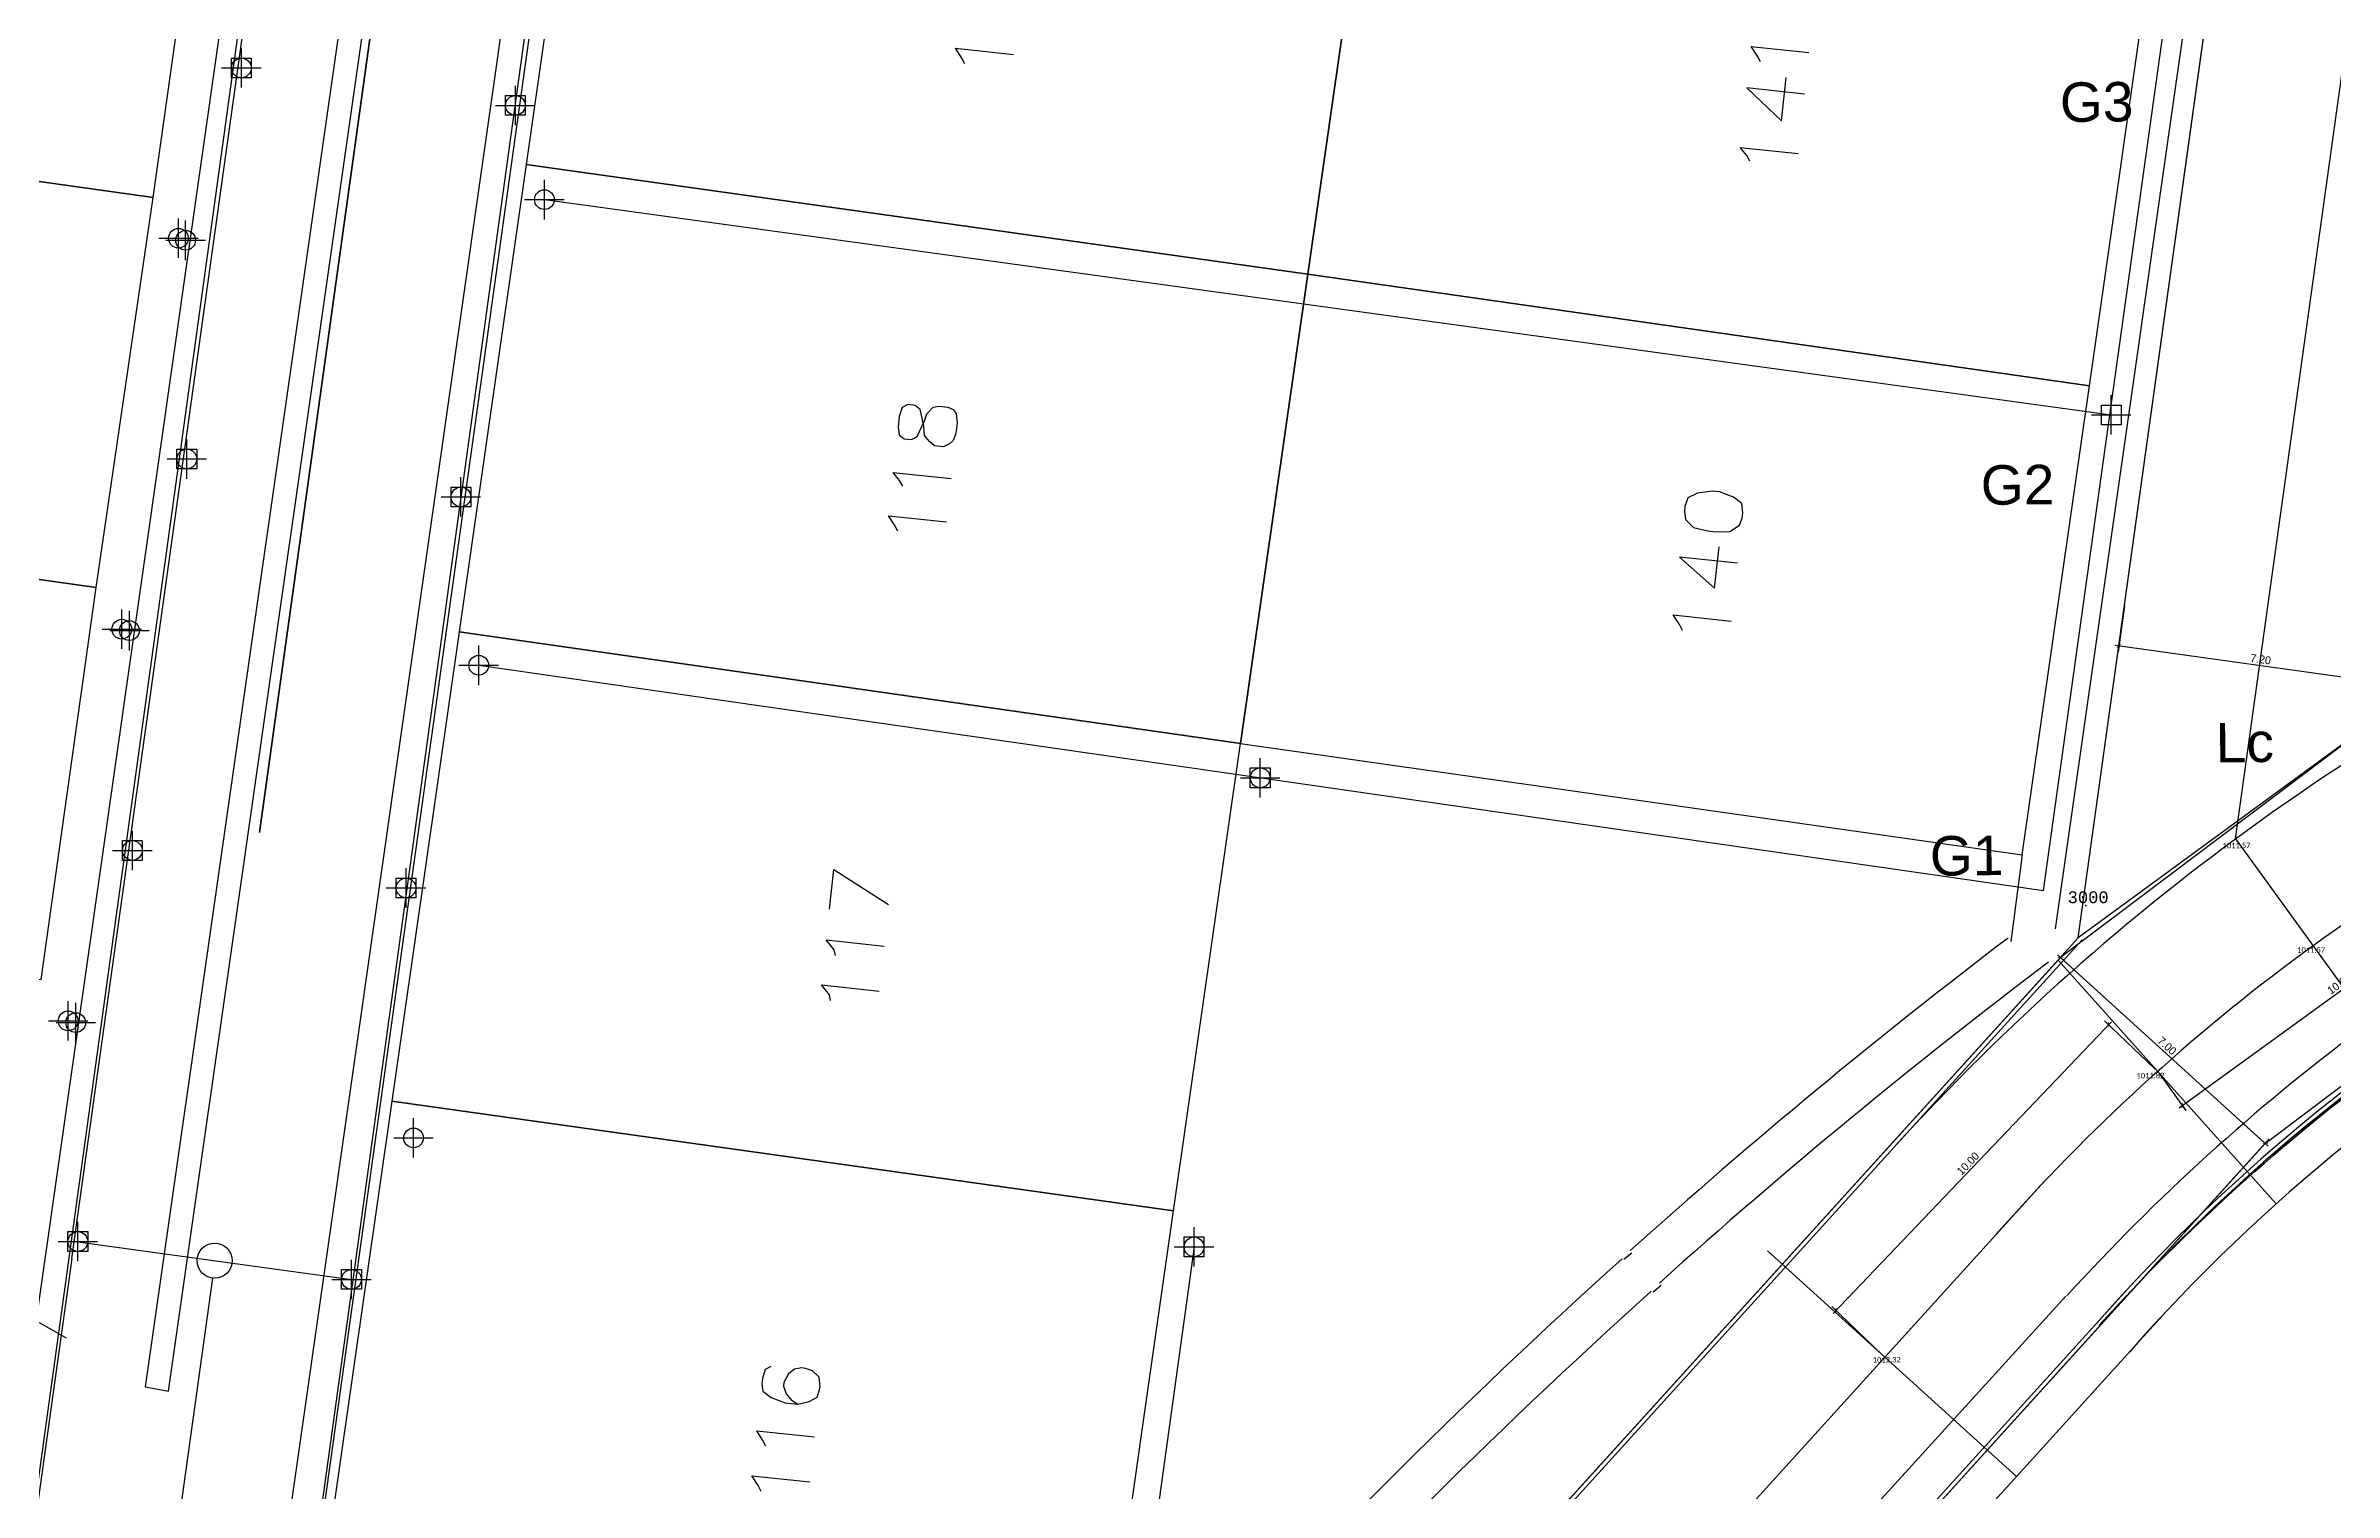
# Model space of a CAD drawing. Header units: metres. Extents: x -977055 to 805873, y -1033982 to 242021.
# Drawn here: x 825.5 to 883.5, y 808.8 to 845.4 of the extents above; entities that cross this region are included whole.
import ezdxf
from ezdxf.enums import TextEntityAlignment as Align

# ---------------------------------------------------------------- set-up
doc = ezdxf.new("R2010")
doc.units = ezdxf.units.M
doc.header["$PDMODE"] = 32
doc.header["$PDSIZE"] = 1.5
doc.linetypes.add('DASHED', pattern=[0.75, 0.5, -0.25])
for name, color, linetype in [('12-CONDICIONES EXISTENTES', 2, 'Continuous'), ('C-ROAD-PROF-TEXT', 11, 'Continuous'), ('C-ROAD-SAMP-TEXT', 11, 'Continuous'), ('linea 1', 1, 'Continuous'), ('LOTE 243', 6, 'Continuous'), ('puntos nov 7', 50, 'Continuous'), ('PUNTOS V', 4, 'Continuous'), ('V-NODE', 1, 'Continuous')]:
    doc.layers.add(name, color=color, linetype=linetype)
doc.layers.add('PDF2_area escolar', color=7, linetype='Continuous', true_color=0x989898)
doc.layers.add('PDF_Geometry', color=7, linetype='Continuous', true_color=0x797979)
doc.layers.get('PDF2_area escolar').off()
doc.styles.add('CITY2', font='stylu.ttf', dxfattribs={"height": 0.2})
doc.styles.add('MONOTXT4', font='monotxt4.shx')
doc.styles.get("Standard").update_dxf_attribs({"font": 'arial.ttf'})
doc.dimstyles.new('COTAS2', dxfattribs={"dimtxt": 0.02, "dimasz": 0.1, "dimexe": 0.15, "dimexo": 0.08, "dimgap": 0.05, "dimtad": 1, "dimzin": 0, "dimdsep": 46, "dimtxsty": 'CITY2', "dimblk": 'ARCHTICK', "dimcen": 1, "dimdle": 0.1, "dimclrd": 1, "dimclre": 1, "dimclrt": 2, "dimadec": 0, "dimazin": 0, "dimtfac": 1, "dimtofl": 0, "dimtmove": 0, "dimatfit": 3, "dimldrblk": 'ARCHTICK', "dimfxl": 0.18, "dimtolj": 1, "dimtzin": 0, "dimarcsym": 0})

# ---------------------------------------------------------------- blocks, each defined once
blk = doc.blocks.new('*U274')
at = {"color": 0, "linetype": 'ByBlock', "lineweight": -2, "transparency": 16777216}
for p, q in [((-1, 0), (1, 0)), ((0, -1), (0, 1))]:
    blk.add_line(p, q, dxfattribs=at)
blk.add_circle((0, 0), 0.5, dxfattribs=at)
blk = doc.blocks.new('*U502', base_point=(829.079, 840.487, 1008.555))
at = {"layer": 'V-NODE', "color": 50, "lineweight": -2, "xscale": 0.5, "yscale": 0.5, "zscale": 0.5}
blk.add_blockref('*U274', (829.079, 840.487, 1008.555), dxfattribs=at)
blk = doc.blocks.new('*U505', base_point=(827.656, 830.605, 1009.433))
at = {"layer": 'V-NODE', "color": 50, "lineweight": -2, "xscale": 0.5, "yscale": 0.5, "zscale": 0.5}
blk.add_blockref('*U274', (827.656, 830.605, 1009.433), dxfattribs=at)
blk = doc.blocks.new('*U508', base_point=(826.297, 820.681, 1010.185))
at = {"layer": 'V-NODE', "color": 50, "lineweight": -2, "xscale": 0.5, "yscale": 0.5, "zscale": 0.5}
blk.add_blockref('*U274', (826.297, 820.681, 1010.185), dxfattribs=at)
blk = doc.blocks.new('*U1099', base_point=(826.105, 820.726, 1010.275))
at = {"layer": 'V-NODE', "color": 50, "lineweight": -2, "xscale": 0.5, "yscale": 0.5, "zscale": 0.5}
blk.add_blockref('*U274', (826.105, 820.726, 1010.275), dxfattribs=at)
blk = doc.blocks.new('*U1102', base_point=(827.463, 830.641, 1009.502))
at = {"layer": 'V-NODE', "color": 50, "lineweight": -2, "xscale": 0.5, "yscale": 0.5, "zscale": 0.5}
blk.add_blockref('*U274', (827.463, 830.641, 1009.502), dxfattribs=at)
blk = doc.blocks.new('*U1105', base_point=(828.897, 840.539, 1008.667))
at = {"layer": 'V-NODE', "color": 50, "lineweight": -2, "xscale": 0.5, "yscale": 0.5, "zscale": 0.5}
blk.add_blockref('*U274', (828.897, 840.539, 1008.667), dxfattribs=at)
blk = doc.blocks.new('*U1135', base_point=(838.164, 841.515, 1008.904))
at = {"layer": 'V-NODE', "color": 50, "lineweight": -2, "xscale": 0.5, "yscale": 0.5, "zscale": 0.5}
blk.add_blockref('*U274', (838.164, 841.515, 1008.904), dxfattribs=at)
blk = doc.blocks.new('*U1138', base_point=(836.501, 829.727, 1010.074))
at = {"layer": 'V-NODE', "color": 50, "lineweight": -2, "xscale": 0.5, "yscale": 0.5, "zscale": 0.5}
blk.add_blockref('*U274', (836.501, 829.727, 1010.074), dxfattribs=at)
blk = doc.blocks.new('*U1141', base_point=(834.851, 817.764, 1011.105))
at = {"layer": 'V-NODE', "color": 50, "lineweight": -2, "xscale": 0.5, "yscale": 0.5, "zscale": 0.5}
blk.add_blockref('*U274', (834.851, 817.764, 1011.105), dxfattribs=at)
blk = doc.blocks.new('*U2295')
at = {"color": 0, "linetype": 'ByBlock', "lineweight": -2, "transparency": 16777216}
for p, q in [((-1, 0), (1, 0)), ((0, -1), (0, 1))]:
    blk.add_line(p, q, dxfattribs=at)
blk.add_circle((0, 0), 0.5, dxfattribs=at)
blk = doc.blocks.new('*U2328', base_point=(826.35, 815.14, 1010.083))
at = {"layer": 'V-NODE', "color": 1, "lineweight": -2, "xscale": 0.5, "yscale": 0.5, "zscale": 0.5}
blk.add_blockref('*U2295', (826.35, 815.14, 1010.083), dxfattribs=at)
blk = doc.blocks.new('*U2331', base_point=(833.28, 814.18, 1010.083))
at = {"layer": 'V-NODE', "color": 1, "lineweight": -2, "xscale": 0.5, "yscale": 0.5, "zscale": 0.5}
blk.add_blockref('*U2295', (833.28, 814.18, 1010.083), dxfattribs=at)
blk = doc.blocks.new('*U2334', base_point=(827.73, 825.04, 1009.296))
at = {"layer": 'V-NODE', "color": 1, "lineweight": -2, "xscale": 0.5, "yscale": 0.5, "zscale": 0.5}
blk.add_blockref('*U2295', (827.73, 825.04, 1009.296), dxfattribs=at)
blk = doc.blocks.new('*U2337', base_point=(834.66, 824.09, 1009.296))
at = {"layer": 'V-NODE', "color": 1, "lineweight": -2, "xscale": 0.5, "yscale": 0.5, "zscale": 0.5}
blk.add_blockref('*U2295', (834.66, 824.09, 1009.296), dxfattribs=at)
blk = doc.blocks.new('*U2340', base_point=(829.11, 834.95, 1008.509))
at = {"layer": 'V-NODE', "color": 1, "lineweight": -2, "xscale": 0.5, "yscale": 0.5, "zscale": 0.5}
blk.add_blockref('*U2295', (829.11, 834.95, 1008.509), dxfattribs=at)
blk = doc.blocks.new('*U2343', base_point=(836.05, 833.99, 1008.509))
at = {"layer": 'V-NODE', "color": 1, "lineweight": -2, "xscale": 0.5, "yscale": 0.5, "zscale": 0.5}
blk.add_blockref('*U2295', (836.05, 833.99, 1008.509), dxfattribs=at)
blk = doc.blocks.new('*U2346', base_point=(830.49, 844.85, 1007.722))
at = {"layer": 'V-NODE', "color": 1, "lineweight": -2, "xscale": 0.5, "yscale": 0.5, "zscale": 0.5}
blk.add_blockref('*U2295', (830.49, 844.85, 1007.722), dxfattribs=at)
blk = doc.blocks.new('*U2349', base_point=(837.43, 843.9, 1007.722))
at = {"layer": 'V-NODE', "color": 1, "lineweight": -2, "xscale": 0.5, "yscale": 0.5, "zscale": 0.5}
blk.add_blockref('*U2295', (837.43, 843.9, 1007.722), dxfattribs=at)
blk = doc.blocks.new('*U2388', base_point=(854.614, 815.005, 1012.991))
at = {"layer": 'V-NODE', "color": 1, "lineweight": -2, "xscale": 0.5, "yscale": 0.5, "zscale": 0.5}
blk.add_blockref('*U2295', (854.614, 815.005, 1012.991), dxfattribs=at)
blk = doc.blocks.new('*U2391', base_point=(856.29, 826.879, 1011.505))
at = {"layer": 'V-NODE', "color": 1, "lineweight": -2, "xscale": 0.5, "yscale": 0.5, "zscale": 0.5}
blk.add_blockref('*U2295', (856.29, 826.879, 1011.505), dxfattribs=at)
blk = doc.blocks.new('*U2497')
at = {"color": 0, "linetype": 'ByBlock', "lineweight": -2, "transparency": 16777216}
for p, q in [((-1, 0), (1, 0)), ((0, -1), (0, 1))]:
    blk.add_line(p, q, dxfattribs=at)
blk.add_lwpolyline([(-0.5, -0.5), (-0.5, 0.5), (0.5, 0.5), (0.5, -0.5)], close=True, dxfattribs=at)
blk = doc.blocks.new('*U2530', base_point=(826.35, 815.14, 1010.083))
at = {"layer": 'V-NODE', "color": 130, "lineweight": -2, "xscale": 0.5, "yscale": 0.5, "zscale": 0.5}
blk.add_blockref('*U2497', (826.35, 815.14, 1010.083), dxfattribs=at)
blk = doc.blocks.new('*U2533', base_point=(833.28, 814.18, 1010.083))
at = {"layer": 'V-NODE', "color": 130, "lineweight": -2, "xscale": 0.5, "yscale": 0.5, "zscale": 0.5}
blk.add_blockref('*U2497', (833.28, 814.18, 1010.083), dxfattribs=at)
blk = doc.blocks.new('*U2536', base_point=(827.73, 825.04, 1009.296))
at = {"layer": 'V-NODE', "color": 130, "lineweight": -2, "xscale": 0.5, "yscale": 0.5, "zscale": 0.5}
blk.add_blockref('*U2497', (827.73, 825.04, 1009.296), dxfattribs=at)
blk = doc.blocks.new('*U2539', base_point=(834.66, 824.09, 1009.296))
at = {"layer": 'V-NODE', "color": 130, "lineweight": -2, "xscale": 0.5, "yscale": 0.5, "zscale": 0.5}
blk.add_blockref('*U2497', (834.66, 824.09, 1009.296), dxfattribs=at)
blk = doc.blocks.new('*U2542', base_point=(829.11, 834.95, 1008.509))
at = {"layer": 'V-NODE', "color": 130, "lineweight": -2, "xscale": 0.5, "yscale": 0.5, "zscale": 0.5}
blk.add_blockref('*U2497', (829.11, 834.95, 1008.509), dxfattribs=at)
blk = doc.blocks.new('*U2545', base_point=(836.05, 833.99, 1008.509))
at = {"layer": 'V-NODE', "color": 130, "lineweight": -2, "xscale": 0.5, "yscale": 0.5, "zscale": 0.5}
blk.add_blockref('*U2497', (836.05, 833.99, 1008.509), dxfattribs=at)
blk = doc.blocks.new('*U2548', base_point=(830.49, 844.85, 1007.722))
at = {"layer": 'V-NODE', "color": 130, "lineweight": -2, "xscale": 0.5, "yscale": 0.5, "zscale": 0.5}
blk.add_blockref('*U2497', (830.49, 844.85, 1007.722), dxfattribs=at)
blk = doc.blocks.new('*U2551', base_point=(837.43, 843.9, 1007.722))
at = {"layer": 'V-NODE', "color": 130, "lineweight": -2, "xscale": 0.5, "yscale": 0.5, "zscale": 0.5}
blk.add_blockref('*U2497', (837.43, 843.9, 1007.722), dxfattribs=at)
blk = doc.blocks.new('*U2593', base_point=(854.614, 815.005, 1012.991))
at = {"layer": 'V-NODE', "color": 130, "lineweight": -2, "xscale": 0.5, "yscale": 0.5, "zscale": 0.5}
blk.add_blockref('*U2497', (854.614, 815.005, 1012.991), dxfattribs=at)
blk = doc.blocks.new('*U2596', base_point=(856.29, 826.879, 1011.505))
at = {"layer": 'V-NODE', "color": 130, "lineweight": -2, "xscale": 0.5, "yscale": 0.5, "zscale": 0.5}
blk.add_blockref('*U2497', (856.29, 826.879, 1011.505), dxfattribs=at)
blk = doc.blocks.new('*U2629', base_point=(877.841, 836.066, 1011.773))
at = {"layer": 'V-NODE', "color": 130, "lineweight": -2, "xscale": 0.5, "yscale": 0.5, "zscale": 0.5}
blk.add_blockref('*U2497', (877.841, 836.066, 1011.773), dxfattribs=at)
blk = doc.blocks.new('base')
at = {"layer": 'PDF_Geometry', "lineweight": 25, "extrusion": (-0.000787417, 0.063364, 0.99799), "elevation": 0.026}
for points in [[(-314.355, -197.288), (-299.601, -195.681), (-292.744, -194.188), (-282.663, -192.111), (-274.476, -190.361), (-258.037, -185.154), (-248.029, -180.61), (-240.539, -177.71), (-228.643, -174.042), (-222.733, -172.714), (-217.384, -171.04), (-209.935, -169.248), (-202.16, -164.759), (-196.196, -160.284), (-195.073, -159.817), (-178.095, -157.457), (-154.298, -156.614), (-136.667, -154.611), (-124.436, -153.164), (-118.066, -151.474), (-100.79, -146.646), (-80.955, -140.967), (-73.385, -139.328), (-61.694, -135.822), (-40.504, -131.604), (-37.727, -130.872), (-17.661, -129.441), (1.311, -127.461), (21.092, -124.929), (41.006, -122.83), (47.376, -123.458), (63.592, -123.186), (81.402, -124.312), (85.639, -96.072), (88.705, -66.393), (92.811, -40.781), (97.16, -22.386), (100.596, -1.562), (102.483, 8.32), (109.691, 37.361), (117.528, 76.62), (126.217, 115.638), (131.513, 149.592), (134.682, 173.973), (136.916, 195.591), (139.956, 229.678), (141.558, 250.676), (142.614, 271.37), (143.252, 283.21), (147.066, 312.938), (152.58, 355.631), (153.554, 396.042), (150.869, 418.02), (151.777, 438.639), (150.959, 458.028), (151.777, 438.639), (150.869, 418.02), (153.554, 396.042), (152.58, 355.631), (147.066, 312.938), (143.252, 283.21), (142.614, 271.37), (141.558, 250.676), (139.956, 229.678), (136.916, 195.591), (134.682, 173.973), (131.513, 149.592), (126.217, 115.638), (117.528, 76.62), (109.691, 37.361), (102.483, 8.32), (100.596, -1.562), (97.16, -22.386), (92.811, -40.781), (88.705, -66.393), (85.639, -96.072), (81.402, -124.312), (63.592, -123.186), (47.376, -123.458), (41.006, -122.83), (21.092, -124.929), (1.311, -127.461), (-17.661, -129.441), (-37.727, -130.872), (-40.504, -131.604), (-61.694, -135.822), (-73.385, -139.328), (-80.955, -140.967), (-100.79, -146.646), (-118.066, -151.474), (-124.436, -153.164), (-136.667, -154.611), (-154.298, -156.614), (-178.095, -157.457), (-195.073, -159.817), (-196.196, -160.284), (-202.16, -164.759), (-209.935, -169.248), (-217.384, -171.04), (-222.733, -172.714), (-228.643, -174.042), (-240.539, -177.71), (-248.029, -180.61), (-258.037, -185.154), (-274.476, -190.361), (-282.663, -192.111), (-292.744, -194.188), (-299.601, -195.681), (-314.355, -197.288), (-312.178, -178.446), (-309.146, -157.898), (-306.876, -132.899), (-305.823, -118.002), (-298.643, -78.802), (-291.055, -45.077), (-282.252, -15.116), (-275.645, 10.473), (-270.319, 33.898), (-263.825, 63.164), (-258.15, 86.408), (-284.424, 123.888)], [(8.705, 193.58), (-11.713, 61.957), (-10.362, 60.079), (28.101, 54.1), (29.985, 55.496), (58.5, 239.445)], [(91.093, 128.17), (91.733, 128.093), (92.016, 130.053), (91.376, 130.13), (91.093, 128.17), (89.215, 126.819), (50.746, 132.753), (49.396, 134.631), (67.752, 253.123), (69.636, 254.519), (108.099, 248.54), (109.45, 246.662)], [(15.906, 171.496), (15.981, 171.348), (16.136, 171.098), (14.674, 171.274)], [(36.053, 171.295), (36.128, 171.147), (36.283, 170.896), (34.821, 171.072)], [(14.8, 172.325), (16.263, 172.149), (15.391, 172.996), (15.259, 171.899)], [(16.209, 174.01), (16.284, 173.862), (16.445, 173.657), (14.982, 173.834)], [(37.759, 181.987), (37.834, 181.838), (37.994, 181.634), (36.532, 181.81)], [(37.896, 183.129), (37.971, 182.981), (38.126, 182.731), (36.664, 182.907)], [(16.649, 184.205), (18.112, 184.029), (17.234, 184.83), (17.108, 183.779)], [(18.058, 185.89), (18.132, 185.742), (18.288, 185.492), (16.825, 185.668)], [(39.744, 192.691), (39.623, 191.685), (38.248, 192.593)], [(9.529, 191.694), (9.839, 193.883)], [(39.607, 193.867), (39.636, 193.724), (39.837, 193.468), (38.375, 193.644)], [(39.745, 195.009), (39.774, 194.867), (39.975, 194.611), (38.512, 194.787)], [(59.203, 203.33), (65.008, 199.941), (64.794, 198.159)], [(19.745, 201.824), (19.541, 201.663)], [(8.56, 202.894), (65.659, 264.226), (104.99, 258.143), (106.869, 259.493), (108.306, 268.733), (119.228, 377.084), (117.811, 447.545)], [(19.011, 202.655), (18.806, 202.494)], [(41.371, 204.273), (41.519, 204.348), (41.592, 204.571), (41.609, 204.708), (41.585, 204.896), (41.373, 205.061), (41.019, 205.197), (40.699, 205.235), (40.413, 205.177), (40.214, 205.062), (40.146, 204.884), (40.135, 204.793), (40.154, 204.559), (40.32, 204.4), (40.497, 204.332), (40.589, 204.321), (40.777, 204.345), (40.931, 204.465), (41.05, 204.683), (41.061, 204.774), (40.991, 204.968), (40.871, 205.122), (40.699, 205.235)], [(41.522, 206.295), (41.597, 206.147), (41.752, 205.897), (40.29, 206.073)], [(41.66, 207.438), (41.735, 207.29), (41.89, 207.039), (40.427, 207.215)]]:
    blk.add_lwpolyline(points, dxfattribs=at)
for points in [[(57.222, 204.589), (56.633, 204.707), (47.746, 147.489), (48.334, 147.372)], [(56.648, 174.425), (55.133, 164.545), (74.893, 161.515), (76.454, 171.389)], [(27.435, 176.738), (25.592, 164.904), (45.346, 161.829), (47.195, 173.709)], [(7.68, 179.814), (5.837, 167.98), (25.592, 164.904), (27.435, 176.738)], [(58.209, 184.299), (56.648, 174.425), (76.454, 171.389), (77.969, 181.269)], [(29.283, 188.619), (27.435, 176.738), (47.195, 173.709), (49.038, 185.543)], [(9.529, 191.694), (7.68, 179.814), (27.435, 176.738), (29.283, 188.619)], [(37.857, 180.491), (37.833, 180.679), (37.707, 180.787), (37.524, 180.809), (37.376, 180.734), (37.314, 180.603), (37.189, 180.339), (37.121, 180.162), (36.962, 179.996), (36.82, 179.967), (36.591, 179.994), (36.46, 180.056), (36.379, 180.159), (36.361, 180.393), (36.394, 180.667), (36.462, 180.844), (36.564, 180.925), (36.712, 181), (36.941, 180.972), (37.067, 180.864), (37.188, 180.711), (37.206, 180.477), (37.264, 180.191), (37.293, 180.049), (37.419, 179.941), (37.602, 179.919), (37.75, 179.994), (37.824, 180.217)], [(59.729, 194.225), (58.209, 184.299), (77.969, 181.269), (79.483, 191.149)], [(17.974, 182.886), (17.95, 183.075), (17.744, 183.285), (17.384, 183.375), (17.201, 183.397), (16.83, 183.395), (16.579, 183.24), (16.511, 183.063), (16.495, 182.925), (16.513, 182.691), (16.725, 182.527), (17.08, 182.391), (17.262, 182.369), (17.639, 182.417), (17.884, 182.526), (17.957, 182.749)], [(31.127, 200.453), (29.283, 188.619), (49.038, 185.543), (50.887, 197.423)], [(32.975, 212.333), (31.127, 200.453), (50.887, 197.423), (52.73, 209.257)]]:
    blk.add_lwpolyline(points, close=True, dxfattribs=at)
blk.add_lwpolyline([(-43.655, 174.406), (-7.651, 191.121, 0.096726), (8.535, 202.888)], format="xyb", dxfattribs=at)
blk.add_lwpolyline([(-8.116, 192.135, 0.096724), (7.726, 203.64, -0.096724)], format="xyb", close=True, dxfattribs=at)
blk = doc.blocks.new('_ArchTick')
at = {"color": 0, "linetype": 'ByBlock', "const_width": 0.15}
blk.add_lwpolyline([(-0.5, -0.5), (0.5, 0.5)], dxfattribs=at)
blk = doc.blocks.new('*D3894')
at = {"layer": '12-CONDICIONES EXISTENTES', "color": 1, "lineweight": -2, "transparency": 16777216}
blk.add_line((870.802, 813.318), (877.848, 820.698), dxfattribs=at)
at = {"layer": '12-CONDICIONES EXISTENTES', "color": 1, "linetype": 'Continuous', "lineweight": -2, "transparency": 16777216}
for p, q in [((878.956, 819.502), (877.67, 820.729)), ((872.048, 812.267), (870.762, 813.494))]:
    blk.add_line(p, q, dxfattribs=at)
at = {"layer": 'Defpoints', "color": 0, "transparency": 16777216}
for p in [(877.779, 820.625), (879.013, 819.446, 2014.594), (872.105, 812.211, 2014.594)]:
    blk.add_point(p, dxfattribs=at)
at = {"layer": '12-CONDICIONES EXISTENTES', "color": 1, "lineweight": -2, "transparency": 16777216, "xscale": 0.1, "yscale": 0.1, "zscale": 0.1}
for p, rotation in [((877.779, 820.625), 46.32531161426502), ((870.871, 813.39), 226.325311614265)]:
    blk.add_blockref('_ArchTick', p, dxfattribs=dict(at, rotation=rotation))
at = {"layer": '12-CONDICIONES EXISTENTES', "color": 2, "transparency": 16777216, "insert": (874.214, 817.114), "char_height": 0.2, "attachment_point": 5, "rotation": 46.32531, "style": 'CITY2'}
blk.add_mtext('\\A1;10.00', dxfattribs=at)
blk = doc.blocks.new('*D3896')
at = {"layer": '12-CONDICIONES EXISTENTES', "color": 1, "linetype": 'Continuous', "lineweight": -2, "transparency": 16777216}
for p, q in [((887.197, 825.285), (887.865, 824.365)), ((879.06, 819.382), (879.728, 818.461))]:
    blk.add_line(p, q, dxfattribs=at)
at = {"layer": '12-CONDICIONES EXISTENTES', "color": 1, "lineweight": -2, "transparency": 16777216}
blk.add_line((879.559, 818.524), (887.858, 824.545), dxfattribs=at)
at = {"layer": 'Defpoints', "color": 0, "transparency": 16777216}
for p in [(887.15, 825.35, 2014.594), (887.777, 824.487), (879.013, 819.446, 2014.594)]:
    blk.add_point(p, dxfattribs=at)
at = {"layer": '12-CONDICIONES EXISTENTES', "color": 1, "lineweight": -2, "transparency": 16777216, "xscale": 0.1, "yscale": 0.1, "zscale": 0.1}
for p, rotation in [((887.777, 824.487), 35.96286468305826), ((879.64, 818.583), 215.9628646830583)]:
    blk.add_blockref('_ArchTick', p, dxfattribs=dict(at, rotation=rotation))
at = {"layer": '12-CONDICIONES EXISTENTES', "color": 2, "transparency": 16777216, "insert": (883.617, 821.66), "char_height": 0.2, "attachment_point": 5, "rotation": 35.96286, "style": 'CITY2'}
blk.add_mtext('\\A1;10.05', dxfattribs=at)
blk = doc.blocks.new('*D5475')
at = {"color": 1, "linetype": 'Continuous', "lineweight": -2, "transparency": 16777216}
for p, q in [((869.567, 814.622), (876.657, 822.439)), ((874.752, 809.919), (881.842, 817.736))]:
    blk.add_line(p, q, dxfattribs=at)
at = {"color": 1, "lineweight": -2, "transparency": 16777216}
blk.add_line((876.482, 822.395), (881.815, 817.558), dxfattribs=at)
at = {"layer": 'Defpoints', "color": 0, "transparency": 16777216}
for p in [(881.741, 817.625), (869.513, 814.563, 1007.297), (874.698, 809.86, 1007.297)]:
    blk.add_point(p, dxfattribs=at)
at = {"color": 1, "lineweight": -2, "transparency": 16777216, "xscale": 0.1, "yscale": 0.1, "zscale": 0.1}
for p, rotation in [((876.556, 822.328), 137.7922083960274), ((881.741, 817.625), 317.7922083960274)]:
    blk.add_blockref('_ArchTick', p, dxfattribs=dict(at, rotation=rotation))
at = {"color": 2, "transparency": 16777216, "insert": (879.254, 820.093), "char_height": 0.2, "attachment_point": 5, "rotation": 317.79221, "style": 'CITY2'}
blk.add_mtext('\\A1;7.00', dxfattribs=at)
blk = doc.blocks.new('*D5494')
at = {"color": 1, "linetype": 'Continuous', "lineweight": -2, "transparency": 16777216}
for p, q in [((878.177, 831.232), (878.016, 830.071)), ((885.309, 830.239), (885.147, 829.079))]:
    blk.add_line(p, q, dxfattribs=at)
at = {"color": 1, "lineweight": -2, "transparency": 16777216}
blk.add_line((877.937, 830.234), (885.267, 829.214), dxfattribs=at)
at = {"layer": 'Defpoints', "color": 0, "transparency": 16777216}
for p in [(878.188, 831.311, 1010.921), (885.32, 830.319, 1010.921), (885.168, 829.227)]:
    blk.add_point(p, dxfattribs=at)
at = {"color": 1, "lineweight": -2, "transparency": 16777216, "xscale": 0.1, "yscale": 0.1, "zscale": 0.1}
for p, rotation in [((878.037, 830.22), 172.0752466972878), ((885.168, 829.227), 352.0752466972878)]:
    blk.add_blockref('_ArchTick', p, dxfattribs=dict(at, rotation=rotation))
at = {"color": 2, "transparency": 16777216, "insert": (881.624, 829.88), "char_height": 0.2, "attachment_point": 5, "rotation": 352.07525, "style": 'CITY2'}
blk.add_mtext('\\A1;7.20', dxfattribs=at)

msp = doc.modelspace()

# ---------------------------------------------------------------- linework, layer by layer
at = {"color": 1}
for p, q in [((838.38158, 902.09828, 992.41909), (826.18802, 814.71284, 1010.17258)), ((845.51249, 901.10325, 992.41909), (833.31893, 813.71781, 1010.17258)), ((835.92456, 884.48999, 995.99645), (826.18802, 814.71284, 1010.17258)), ((843.02268, 883.26, 996.04418), (833.31893, 813.71781, 1010.17258)), ((834.48165, 874.14937, 998.09728), (826.18802, 814.71284, 1010.17258)), ((827.61501, 827.67323, 2022.29234), (827.61501, 827.67323, 2022.29234))]:
    msp.add_line(p, q, dxfattribs=at)
for points, elevation in [([(826.85026, 767.27004), (874.73821, 1114.15611), (868.36224, 1120.78784), (818.82259, 761.82294), (826.85026, 767.27004)], 2022.29234), ([(917.94306, 1117.48458), (925.48046, 1119.0127), (885.10304, 828.76218), (877.00719, 822.82532), (918.0012, 1117.49637)], 378.46258), ([(826.35, 815.13254), (833.28, 814.18)], 1010.083)]:
    msp.add_lwpolyline(points, dxfattribs=dict(at, elevation=elevation))
at = {"color": 1, "elevation": 2022.29234}
msp.add_lwpolyline([(830.94739, 825.49649), (844.65161, 924.00826), (830.9468, 825.49609)], close=True, dxfattribs=at)
at = {"color": 1}
for points in [[(888.34874, 822.61174), (885.31108, 828.9188), (876.55586, 822.32771), (881.74085, 817.62496), (888.34874, 822.61174)], [(876.55586, 822.32771), (881.74085, 817.62496), (820.91676, 750.56366), (818.0546, 757.82744), (817.04388, 760.39249), (826.67517, 767.33201), (876.55586, 822.32771)]]:
    msp.add_lwpolyline(points, dxfattribs=at)
msp.add_circle((829.815, 814.65627, 1010.083), 0.44521, dxfattribs=at)
at = {"layer": '12-CONDICIONES EXISTENTES', "color": 1}
for points, elevation in [([(838.164, 841.515), (877.841, 836.066)], 1008.904), ([(836.501, 829.727), (876.12576, 824.02427)], 1010.074), ([(880.99061, 825.33033), (885.59253, 818.98023)], 1010.921), ([(876.49326, 822.25869), (882.01648, 816.09503)], 2014.594), ([(869.1354, 814.90511), (875.4387, 809.18806)], 2014.594), ([(826.19364, 814.71153), (819.27089, 765.04345)], 1011.104), ([(829.75918, 814.21457), (822.83643, 764.54649)], 1011.104), ([(833.32471, 813.7176), (826.40196, 764.04952)], 1011.104)]:
    msp.add_lwpolyline(points, dxfattribs=dict(at, elevation=elevation))
at = {"layer": 'linea 1', "elevation": 1012.991}
msp.add_lwpolyline([(854.614, 815.005), (852.8193, 802.02837)], dxfattribs=at)
at = {"layer": 'LOTE 243', "elevation": 1007.297}
for points in [[(877.18723, 823.63358), (877.21389, 823.66289)], [(826.74925, 767.26483), (877.10198, 822.78099)], [(826.77377, 767.44071), (877.00719, 822.82532)], [(820.11976, 754.89465), (876.15051, 816.67107)], [(820.87821, 750.67), (878.42319, 814.11594)], [(820.91676, 750.56366), (878.57126, 814.13034)], [(822.11528, 750.39659), (879.23221, 813.37058)]]:
    msp.add_lwpolyline(points, dxfattribs=at)
at = {"layer": 'LOTE 243'}
for centre, radius, start, end in [((916.10828, 777.68991, 1014.545), 59.18497, 113.6482903, 137.6515248), ((911.645, 783.03096, 1007.297), 48.89686, 113.8818082, 138.6822335), ((911.645, 783.03096, 1007.297), 45.49686, 118.9526658, 138.6822335), ((911.645, 783.03096, 1007.297), 45.39686, 118.9555076, 138.6822335), ((911.645, 783.03096, 1007.297), 44.39686, 118.9844512, 138.6822335)]:
    msp.add_arc(centre, radius, start, end, dxfattribs=at)
at = {"layer": 'PDF_Geometry', "lineweight": 25, "extrusion": (-0.000787417, 0.063364, 0.99799)}
for centre, radius, start, end in [((-975.43945, -624.80024, 1060.76006), 151.12495, 306.5755681, 311.2885462), ((-975.44395, -624.79484, 1060.76006), 150.02706, 306.4054469, 311.2884766), ((-975.22897, -624.59529, 1060.76006), 151.12371, 311.2889049, 323.7910224), ((-975.22709, -624.5971, 1060.76006), 150.01619, 311.2888211, 323.7911564)]:
    msp.add_arc(centre, radius, start, end, dxfattribs=at)
at = {"layer": 'PUNTOS V', "color": 1, "elevation": 1010.921}
for points in [[(880.99061, 825.33033), (912.58324, 1052.28593)], [(877.00719, 822.82532), (906.7622, 1036.57971)], [(876.12576, 824.02427), (889.42386, 919.27743)]]:
    msp.add_lwpolyline(points, dxfattribs=at)

# ---------------------------------------------------------------- block references
at = {"layer": 'PDF2_area escolar'}
msp.add_blockref('base', (882.736, 1016.336, 999.038), dxfattribs=at)
at = {"layer": 'puntos nov 7'}
for name, p in [('*U1135', (838.164, 841.515, 1008.904)), ('*U1105', (828.897, 840.539, 1008.667)), ('*U502', (829.079, 840.487, 1008.555)), ('*U1102', (827.463, 830.641, 1009.502)), ('*U505', (827.656, 830.605, 1009.433)), ('*U1138', (836.501, 829.727, 1010.074)), ('*U1099', (826.105, 820.726, 1010.275)), ('*U508', (826.297, 820.681, 1010.185)), ('*U1141', (834.851, 817.764, 1011.105))]:
    msp.add_blockref(name, p, dxfattribs=at)
at = {"layer": 'V-NODE'}
for name, p in [('*U2346', (830.49, 844.85, 1007.722)), ('*U2548', (830.49, 844.85, 1007.722)), ('*U2349', (837.43, 843.9, 1007.722)), ('*U2551', (837.43, 843.9, 1007.722)), ('*U2629', (877.841, 836.066, 1011.773)), ('*U2340', (829.11, 834.95, 1008.509)), ('*U2542', (829.11, 834.95, 1008.509)), ('*U2343', (836.05, 833.99, 1008.509)), ('*U2545', (836.05, 833.99, 1008.509)), ('*U2391', (856.29, 826.879, 1011.505)), ('*U2596', (856.29, 826.879, 1011.505)), ('*U2334', (827.73, 825.04, 1009.296)), ('*U2536', (827.73, 825.04, 1009.296)), ('*U2337', (834.66, 824.09, 1009.296)), ('*U2539', (834.66, 824.09, 1009.296)), ('*U2328', (826.35, 815.14, 1010.083)), ('*U2530', (826.35, 815.14, 1010.083)), ('*U2388', (854.614, 815.005, 1012.991)), ('*U2593', (854.614, 815.005, 1012.991)), ('*U2331', (833.28, 814.18, 1010.083)), ('*U2533', (833.28, 814.18, 1010.083))]:
    msp.add_blockref(name, p, dxfattribs=at)

# ---------------------------------------------------------------- texts
at = {"layer": 'C-ROAD-PROF-TEXT', "color": 11, "linetype": 'Continuous', "lineweight": -3, "attachment_point": 8, "rotation": 0.5711077}
for s, insert, char_height in [('{\\C2;G3}', (877.47712, 843.47436, 1010.03486), 1), ('{\\C2;G2}', (875.47348, 833.78296), 1), ('{\\C2;Lc}', (881.2265, 827.25976, 2004.60413), 1), ('{\\C2;G1}', (874.18389, 824.39443), 1), ('{\\fCalibri|b0|i0|c0|p34;\\H0.91667x;\\C256;1011.57}', (881.01324, 825.09527, 1014.545), 0.15), ('{\\fCalibri|b0|i0|c0|p34;\\H0.91667x;\\C256;1011.57}', (882.90401, 822.44909), 0.15)]:
    msp.add_mtext(s, dxfattribs=dict(at, insert=insert, char_height=char_height))
at = {"layer": 'C-ROAD-SAMP-TEXT', "color": 11, "linetype": 'Continuous', "lineweight": -3, "char_height": 0.15, "attachment_point": 8, "rotation": 0.5711077}
for s, insert in [('{\\fCalibri|b0|i0|c0|p34;\\H0.91667x;\\C256;1011.82}', (878.83427, 819.27102, 1007.297)), ('{\\fCalibri|b0|i0|c0|p34;\\H0.91667x;\\C256;1012.32}', (872.15741, 812.07653, 2014.594))]:
    msp.add_mtext(s, dxfattribs=dict(at, insert=insert))
at = {"layer": 'LOTE 243', "color": 1, "linetype": 'DASHED', "style": 'MONOTXT4'}
msp.add_text('3000', height=0.3, dxfattribs=at).set_placement((876.73675, 824.00535, 2013.56356), align=Align.TOP_LEFT)

# ---------------------------------------------------------------- dimensions: what is measured, and where the dimension line sits
at = {"color": 1}
for p1, p2, distance, picture, middle in [((878.18847, 831.31138, 1010.921), (885.31971, 830.31869, 1010.921), -1.1019, '*D5494', (881.62393, 829.88005)), ((869.51299, 814.56263, 1007.297), (874.69799, 809.85988, 1007.297), 10.48324, '*D5475', (879.25444, 820.09329))]:
    dim = msp.add_aligned_dim(p1=p1, p2=p2, distance=distance, dimstyle='COTAS2', dxfattribs=at)
    dim.commit()
    dim.dimension.update_dxf_attribs({"geometry": picture, "text_midpoint": middle})
at = {"layer": '12-CONDICIONES EXISTENTES', "color": 1}
for p1, p2, distance, picture, middle in [((879.01338, 819.44635, 2014.594), (887.15047, 825.35024, 2014.594), -1.06698, '*D3896', (883.61747, 821.66018)), ((872.10549, 812.21126, 2014.594), (879.01338, 819.44635, 2014.594), 1.70717, '*D3894', (874.2136, 817.11377))]:
    dim = msp.add_aligned_dim(p1=p1, p2=p2, distance=distance, dimstyle='COTAS2', dxfattribs=at)
    dim.commit()
    dim.dimension.update_dxf_attribs({"geometry": picture, "text_midpoint": middle})

doc.saveas('drawing.dxf')
